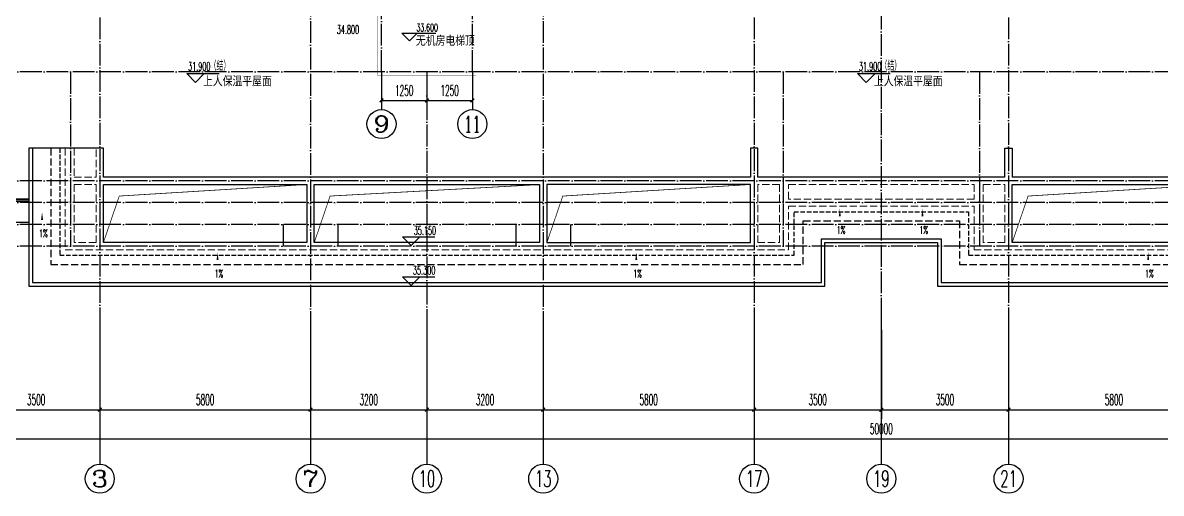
# Model space of a CAD drawing. Extents: x 27938 to 1507990, y 110129 to 923079.
# Drawn here: x 829299 to 860617, y 202607 to 215560 of the extents above; entities that cross this region are included whole.
import ezdxf
from ezdxf.enums import TextEntityAlignment as Align

# ---------------------------------------------------------------- set-up
doc = ezdxf.new("R2010")
doc.units = 0
doc.header["$LTSCALE"] = 1000
doc.header["$MEASUREMENT"] = 0
for name, pattern in [('#P_--_20B1_001_t3$0$DASH', [0.35, 0.25, -0.1]), ('__DASH', [0.35, 0.25, -0.1]), ('DASH', [0.35, 0.25, -0.1]), ('DOTE', [2.42, 2, -0.2, 0.02, -0.2])]:
    doc.linetypes.add(name, pattern=pattern)
for name, color, linetype in [('$RECOVER_210609100354-0', 7, 'Continuous'), ('AXIS', 3, 'Continuous'), ('AXIS_TEXT', 7, 'Continuous'), ('DIM_ELEV', 3, 'Continuous'), ('DOTE', 1, 'Continuous'), ('PUB_TEXT', 4, 'Continuous'), ('ROOF', 4, 'Continuous'), ('看线', 251, 'Continuous')]:
    doc.layers.add(name, color=color, linetype=linetype)
for name, color, linetype, lineweight in [('平面-排水沟', 86, 'Continuous', 15), ('平面-栏杆', 135, 'Continuous', 15), ('平面-看线', 45, 'Continuous', 15)]:
    doc.layers.add(name, color=color, linetype=linetype, lineweight=lineweight)
doc.styles.add('_TCH_AXIS', font='COMPLEX', dxfattribs={"bigfont": 'GBCBIG'})
doc.styles.add('_TCH_DIM', font='SIMPLEX.shx', dxfattribs={"width": 0.7, "bigfont": 'GBCBIG.shx'})
doc.styles.add('_TCH_DIM_T3', font='SIMPLEX.shx', dxfattribs={"width": 0.494118, "bigfont": 'GBCBIG.shx'})
doc.styles.add('COMPLEX', font='COMPLEX')
doc.styles.get("Standard").update_dxf_attribs({"font": 'gbenor.shx', "bigfont": 'gbcbig.shx'})
doc.dimstyles.new('_TCH_ARCH&&100', dxfattribs={"dimtxt": 297.5, "dimasz": 100, "dimexe": 250, "dimexo": 300, "dimgap": 126.25, "dimtad": 1, "dimdec": 0, "dimzin": 0, "dimdsep": 46, "dimtxsty": '_TCH_DIM_T3', "dimblk": 'ARCHTICK', "dimcen": 0.09, "dimclrt": 4, "dimazin": 2, "dimtfac": 1, "dimtdec": 0, "dimtix": 1, "dimtmove": 2, "dimatfit": 3, "dimfxl": 100, "dimtolj": 1, "dimtzin": 0, "dimarcsym": 0})

# ---------------------------------------------------------------- blocks, each defined once
blk = doc.blocks.new('_ArchTick')
at = {"color": 0, "linetype": 'ByBlock', "const_width": 0.4}
blk.add_lwpolyline([(-0.5, -0.5), (0.5, 0.5)], dxfattribs=at)
blk = doc.blocks.new('*D848')
at = {"layer": 'AXIS', "color": 0, "lineweight": -2}
for p, q in [((839167, 213907), (839167, 213171)), ((840417, 213907), (840417, 213171)), ((839167, 213421), (840417, 213421))]:
    blk.add_line(p, q, dxfattribs=at)
at = {"layer": 'Defpoints', "color": 0}
for p in [(839167, 214207), (840417, 214207), (840417, 213421)]:
    blk.add_point(p, dxfattribs=at)
at = {"layer": 'AXIS', "color": 0, "lineweight": -2, "xscale": 100, "yscale": 100, "zscale": 100, "rotation": 180}
blk.add_blockref('_ArchTick', (839167, 213421), dxfattribs=at)
at = {"layer": 'AXIS', "color": 0, "lineweight": -2, "xscale": 100, "yscale": 100, "zscale": 100}
blk.add_blockref('_ArchTick', (840417, 213421), dxfattribs=at)
at = {"layer": 'AXIS', "color": 4, "insert": (839792, 213696), "char_height": 297.5, "attachment_point": 5, "style": '_TCH_DIM_T3'}
blk.add_mtext('\\A1;1250', dxfattribs=at)
blk = doc.blocks.new('*D849')
at = {"layer": 'AXIS', "color": 0, "lineweight": -2}
for p, q in [((840417, 213907), (840417, 213171)), ((841667, 213907), (841667, 213171)), ((840417, 213421), (841667, 213421))]:
    blk.add_line(p, q, dxfattribs=at)
at = {"layer": 'Defpoints', "color": 0}
for p in [(840417, 214207), (841667, 214207), (841667, 213421)]:
    blk.add_point(p, dxfattribs=at)
at = {"layer": 'AXIS', "color": 0, "lineweight": -2, "xscale": 100, "yscale": 100, "zscale": 100, "rotation": 180}
blk.add_blockref('_ArchTick', (840417, 213421), dxfattribs=at)
at = {"layer": 'AXIS', "color": 0, "lineweight": -2, "xscale": 100, "yscale": 100, "zscale": 100}
blk.add_blockref('_ArchTick', (841667, 213421), dxfattribs=at)
at = {"layer": 'AXIS', "color": 4, "insert": (841042, 213696), "char_height": 297.5, "attachment_point": 5, "style": '_TCH_DIM_T3'}
blk.add_mtext('\\A1;1250', dxfattribs=at)
blk = doc.blocks.new('*D854')
at = {"layer": 'AXIS', "color": 0, "lineweight": -2}
for p, q in [((856417, 207107), (856417, 204657)), ((862217, 207107), (862217, 204657)), ((856417, 204907), (862217, 204907))]:
    blk.add_line(p, q, dxfattribs=at)
at = {"layer": 'Defpoints', "color": 0}
for p in [(856417, 207407), (862217, 207407), (862217, 204907)]:
    blk.add_point(p, dxfattribs=at)
at = {"layer": 'AXIS', "color": 0, "lineweight": -2, "xscale": 100, "yscale": 100, "zscale": 100, "rotation": 180}
blk.add_blockref('_ArchTick', (856417, 204907), dxfattribs=at)
at = {"layer": 'AXIS', "color": 0, "lineweight": -2, "xscale": 100, "yscale": 100, "zscale": 100}
blk.add_blockref('_ArchTick', (862217, 204907), dxfattribs=at)
at = {"layer": 'AXIS', "color": 4, "insert": (859317, 205182), "char_height": 297.5, "attachment_point": 5, "style": '_TCH_DIM_T3'}
blk.add_mtext('\\A1;5800', dxfattribs=at)
blk = doc.blocks.new('*D855')
at = {"layer": 'AXIS', "color": 0, "lineweight": -2}
for p, q in [((852917, 207107), (852917, 204657)), ((856417, 207107), (856417, 204657)), ((852917, 204907), (856417, 204907))]:
    blk.add_line(p, q, dxfattribs=at)
at = {"layer": 'Defpoints', "color": 0}
for p in [(852917, 207407), (856417, 207407), (856417, 204907)]:
    blk.add_point(p, dxfattribs=at)
at = {"layer": 'AXIS', "color": 0, "lineweight": -2, "xscale": 100, "yscale": 100, "zscale": 100, "rotation": 180}
blk.add_blockref('_ArchTick', (852917, 204907), dxfattribs=at)
at = {"layer": 'AXIS', "color": 0, "lineweight": -2, "xscale": 100, "yscale": 100, "zscale": 100}
blk.add_blockref('_ArchTick', (856417, 204907), dxfattribs=at)
at = {"layer": 'AXIS', "color": 4, "insert": (854667, 205182), "char_height": 297.5, "attachment_point": 5, "style": '_TCH_DIM_T3'}
blk.add_mtext('\\A1;3500', dxfattribs=at)
blk = doc.blocks.new('*D907')
at = {"layer": 'AXIS', "color": 0, "lineweight": -2}
for p, q in [((827917, 207107), (827917, 204657)), ((831417, 207107), (831417, 204657)), ((827917, 204907), (831417, 204907))]:
    blk.add_line(p, q, dxfattribs=at)
at = {"layer": 'Defpoints', "color": 0}
for p in [(827917, 207407), (831417, 207407), (831417, 204907)]:
    blk.add_point(p, dxfattribs=at)
at = {"layer": 'AXIS', "color": 0, "lineweight": -2, "xscale": 100, "yscale": 100, "zscale": 100, "rotation": 180}
blk.add_blockref('_ArchTick', (827917, 204907), dxfattribs=at)
at = {"layer": 'AXIS', "color": 0, "lineweight": -2, "xscale": 100, "yscale": 100, "zscale": 100}
blk.add_blockref('_ArchTick', (831417, 204907), dxfattribs=at)
at = {"layer": 'AXIS', "color": 4, "insert": (829667, 205182), "char_height": 297.5, "attachment_point": 5, "style": '_TCH_DIM_T3'}
blk.add_mtext('\\A1;3500', dxfattribs=at)
blk = doc.blocks.new('*D908')
at = {"layer": 'AXIS', "color": 0, "lineweight": -2}
for p, q in [((831417, 207107), (831417, 204657)), ((837217, 207107), (837217, 204657)), ((831417, 204907), (837217, 204907))]:
    blk.add_line(p, q, dxfattribs=at)
at = {"layer": 'Defpoints', "color": 0}
for p in [(831417, 207407), (837217, 207407), (837217, 204907)]:
    blk.add_point(p, dxfattribs=at)
at = {"layer": 'AXIS', "color": 0, "lineweight": -2, "xscale": 100, "yscale": 100, "zscale": 100, "rotation": 180}
blk.add_blockref('_ArchTick', (831417, 204907), dxfattribs=at)
at = {"layer": 'AXIS', "color": 0, "lineweight": -2, "xscale": 100, "yscale": 100, "zscale": 100}
blk.add_blockref('_ArchTick', (837217, 204907), dxfattribs=at)
at = {"layer": 'AXIS', "color": 4, "insert": (834317, 205182), "char_height": 297.5, "attachment_point": 5, "style": '_TCH_DIM_T3'}
blk.add_mtext('\\A1;5800', dxfattribs=at)
blk = doc.blocks.new('*D909')
at = {"layer": 'AXIS', "color": 0, "lineweight": -2}
for p, q in [((837217, 207107), (837217, 204657)), ((840417, 207107), (840417, 204657)), ((837217, 204907), (840417, 204907))]:
    blk.add_line(p, q, dxfattribs=at)
at = {"layer": 'Defpoints', "color": 0}
for p in [(837217, 207407), (840417, 207407), (840417, 204907)]:
    blk.add_point(p, dxfattribs=at)
at = {"layer": 'AXIS', "color": 0, "lineweight": -2, "xscale": 100, "yscale": 100, "zscale": 100, "rotation": 180}
blk.add_blockref('_ArchTick', (837217, 204907), dxfattribs=at)
at = {"layer": 'AXIS', "color": 0, "lineweight": -2, "xscale": 100, "yscale": 100, "zscale": 100}
blk.add_blockref('_ArchTick', (840417, 204907), dxfattribs=at)
at = {"layer": 'AXIS', "color": 4, "insert": (838817, 205182), "char_height": 297.5, "attachment_point": 5, "style": '_TCH_DIM_T3'}
blk.add_mtext('\\A1;3200', dxfattribs=at)
blk = doc.blocks.new('*D910')
at = {"layer": 'AXIS', "color": 0, "lineweight": -2}
for p, q in [((840417, 207107), (840417, 204657)), ((843617, 207107), (843617, 204657)), ((840417, 204907), (843617, 204907))]:
    blk.add_line(p, q, dxfattribs=at)
at = {"layer": 'Defpoints', "color": 0}
for p in [(840417, 207407), (843617, 207407), (843617, 204907)]:
    blk.add_point(p, dxfattribs=at)
at = {"layer": 'AXIS', "color": 0, "lineweight": -2, "xscale": 100, "yscale": 100, "zscale": 100, "rotation": 180}
blk.add_blockref('_ArchTick', (840417, 204907), dxfattribs=at)
at = {"layer": 'AXIS', "color": 0, "lineweight": -2, "xscale": 100, "yscale": 100, "zscale": 100}
blk.add_blockref('_ArchTick', (843617, 204907), dxfattribs=at)
at = {"layer": 'AXIS', "color": 4, "insert": (842017, 205182), "char_height": 297.5, "attachment_point": 5, "style": '_TCH_DIM_T3'}
blk.add_mtext('\\A1;3200', dxfattribs=at)
blk = doc.blocks.new('*D911')
at = {"layer": 'AXIS', "color": 0, "lineweight": -2}
for p, q in [((843617, 207107), (843617, 204657)), ((849417, 207107), (849417, 204657)), ((843617, 204907), (849417, 204907))]:
    blk.add_line(p, q, dxfattribs=at)
at = {"layer": 'Defpoints', "color": 0}
for p in [(843617, 207407), (849417, 207407), (849417, 204907)]:
    blk.add_point(p, dxfattribs=at)
at = {"layer": 'AXIS', "color": 0, "lineweight": -2, "xscale": 100, "yscale": 100, "zscale": 100, "rotation": 180}
blk.add_blockref('_ArchTick', (843617, 204907), dxfattribs=at)
at = {"layer": 'AXIS', "color": 0, "lineweight": -2, "xscale": 100, "yscale": 100, "zscale": 100}
blk.add_blockref('_ArchTick', (849417, 204907), dxfattribs=at)
at = {"layer": 'AXIS', "color": 4, "insert": (846517, 205182), "char_height": 297.5, "attachment_point": 5, "style": '_TCH_DIM_T3'}
blk.add_mtext('\\A1;5800', dxfattribs=at)
blk = doc.blocks.new('*D912')
at = {"layer": 'AXIS', "color": 0, "lineweight": -2}
for p, q in [((849417, 207107), (849417, 204657)), ((852917, 207107), (852917, 204657)), ((849417, 204907), (852917, 204907))]:
    blk.add_line(p, q, dxfattribs=at)
at = {"layer": 'Defpoints', "color": 0}
for p in [(849417, 207407), (852917, 207407), (852917, 204907)]:
    blk.add_point(p, dxfattribs=at)
at = {"layer": 'AXIS', "color": 0, "lineweight": -2, "xscale": 100, "yscale": 100, "zscale": 100, "rotation": 180}
blk.add_blockref('_ArchTick', (849417, 204907), dxfattribs=at)
at = {"layer": 'AXIS', "color": 0, "lineweight": -2, "xscale": 100, "yscale": 100, "zscale": 100}
blk.add_blockref('_ArchTick', (852917, 204907), dxfattribs=at)
at = {"layer": 'AXIS', "color": 4, "insert": (851167, 205182), "char_height": 297.5, "attachment_point": 5, "style": '_TCH_DIM_T3'}
blk.add_mtext('\\A1;3500', dxfattribs=at)
blk = doc.blocks.new('*D913')
at = {"layer": 'AXIS', "color": 0, "lineweight": -2}
for p, q in [((827917, 207107), (827917, 203857)), ((877917, 207107), (877917, 203857)), ((827917, 204107), (877917, 204107))]:
    blk.add_line(p, q, dxfattribs=at)
at = {"layer": 'Defpoints', "color": 0}
for p in [(827917, 207407), (877917, 207407), (877917, 204107)]:
    blk.add_point(p, dxfattribs=at)
at = {"layer": 'AXIS', "color": 0, "lineweight": -2, "xscale": 100, "yscale": 100, "zscale": 100, "rotation": 180}
blk.add_blockref('_ArchTick', (827917, 204107), dxfattribs=at)
at = {"layer": 'AXIS', "color": 0, "lineweight": -2, "xscale": 100, "yscale": 100, "zscale": 100}
blk.add_blockref('_ArchTick', (877917, 204107), dxfattribs=at)
at = {"layer": 'AXIS', "color": 4, "insert": (852917, 204382), "char_height": 297.5, "attachment_point": 5, "style": '_TCH_DIM_T3'}
blk.add_mtext('\\A1;50000', dxfattribs=at)
blk = doc.blocks.new('_AXISO')
blk.add_circle((0, 0), 0.5)
at = {"layer": 'AXIS_TEXT', "style": 'COMPLEX', "width": 1.041667}
blk.add_attdef('A', text='', height=0.56, dxfattribs=at).set_placement((-0.25, -0.28), (0.25, -0.28), align=Align.FIT)

msp = doc.modelspace()

# ---------------------------------------------------------------- linework, layer by layer
at = {"layer": '$RECOVER_210609100354-0', "color": 8, "const_width": 8}
msp.add_lwpolyline([(839066.6, 216207), (839066.6, 214107), (841766.6, 214107), (841766.6, 216207)], dxfattribs=at)
at = {"color": 8, "const_width": 20}
for points in [[(831516.6, 209507), (831953.5, 210788.5), (837116.6, 211107)], [(837316.6, 209507), (837753.5, 210788.5), (843516.6, 211104.2)], [(843716.6, 209507), (844153.5, 210788.5), (849316.6, 211107)], [(856516.6, 209507), (856953.5, 210788.5), (862116.6, 211107)]]:
    msp.add_lwpolyline(points, dxfattribs=at)
at = {"layer": 'AXIS', "color": 8}
for p, q in [((839166.6, 214207), (839166.6, 213170.7)), ((841666.6, 214207), (841666.6, 213170.7)), ((831416.6, 207407), (831416.6, 203407)), ((837216.6, 207406.9), (837216.6, 203406.9)), ((840416.6, 207406.9), (840416.6, 203406.9)), ((843616.6, 207407.1), (843616.6, 203407.1)), ((849416.6, 207406.9), (849416.6, 203406.9)), ((852916.6, 207406.9), (852916.6, 203406.9)), ((856416.6, 207406.9), (856416.6, 203406.9))]:
    msp.add_line(p, q, dxfattribs=at)
at = {"layer": 'DIM_ELEV', "color": 8}
for p, q in [((839936.7, 215064.1), (839726.7, 215274.1)), ((839726.7, 215274.1), (840657.6, 215274.1)), ((839936.7, 215064.1), (840146.7, 215274.1)), ((834050.2, 213919), (833810.2, 214159)), ((833810.2, 214159), (834702.4, 214159)), ((834050.2, 213919), (834290.2, 214159)), ((852504.3, 213919), (852264.3, 214159)), ((852264.3, 214159), (853156.5, 214159)), ((852504.3, 213919), (852744.3, 214159)), ((839986, 209426.5), (839746, 209666.5)), ((839746, 209666.5), (840638.3, 209666.5)), ((839986, 209426.5), (840226, 209666.5)), ((839986, 208329), (839746, 208569)), ((839746, 208569), (840638.3, 208569)), ((839986, 208329), (840226, 208569))]:
    msp.add_line(p, q, dxfattribs=at)
at = {"layer": 'DOTE', "color": 169, "linetype": 'DOTE', "ltscale": 0.3}
for p, q in [((852916.6, 223957), (852916.6, 207407)), ((837216.8, 218507), (837216.6, 207407)), ((843616.4, 218507), (843616.6, 207407)), ((839166.6, 214207), (839166.6, 216307)), ((841666.6, 214207), (841666.6, 216307)), ((831416.6, 215707), (831416.6, 207407)), ((849416.6, 215707), (849416.6, 207407)), ((856416.6, 215707), (856416.6, 207407)), ((879916.6, 214207), (825916.6, 214207)), ((830616.6, 214207), (830616.6, 209407)), ((840416.6, 214207), (840416.6, 207407)), ((850216.6, 214207), (850216.6, 209407)), ((855616.6, 214207), (855616.6, 209407)), ((879916.6, 211207), (825916.6, 211207)), ((830616.6, 211207), (830616.6, 210607)), ((850216.6, 211207), (850216.6, 210607)), ((855616.6, 211207), (855616.6, 210607)), ((879916.6, 210607), (825916.6, 210607)), ((879916.6, 210007), (825916.6, 210007)), ((836466.6, 210007), (836466.6, 209407)), ((837966.6, 210007), (837966.6, 209407)), ((842866.6, 210007), (842866.6, 209407)), ((844366.5, 210007), (844366.6, 209407)), ((879916.6, 209407), (825916.6, 209407))]:
    msp.add_line(p, q, dxfattribs=at)
at = {"layer": 'ROOF', "color": 8, "ltscale": 0.8}
for points in [[(829466.6, 210057), (827216.6, 210057), (827216.6, 219057), (829166.6, 219057), (829166.6, 220057), (835516.6, 220057)], [(829466.6, 210707), (828016.6, 210707), (828016.6, 218407), (829816.6, 218407), (829816.6, 219407), (835516.6, 219407)], [(829466.6, 212107), (829466.6, 208307), (851366.6, 208307), (851366.6, 209507), (854466.6, 209507), (854466.6, 208307), (876366.6, 208307), (876366.6, 212107)], [(849316.6, 211307), (831516.6, 211307), (831516.6, 212107), (829466.6, 212107)], [(829566.6, 212107), (829566.6, 208407), (851266.6, 208407), (851266.6, 209607), (854566.6, 209607), (854566.6, 208407), (876266.6, 208407), (876266.6, 212107)], [(849516.6, 211307), (849516.6, 212107), (849316.6, 212107), (849316.6, 211307)], [(856316.6, 211307), (856316.6, 212107), (856516.6, 212107), (856516.6, 211307)], [(876366.6, 212107), (874316.6, 212107), (874316.6, 211307), (856516.6, 211307)], [(856316.6, 211307), (849516.6, 211307)]]:
    msp.add_lwpolyline(points, dxfattribs=at)
at = {"layer": 'ROOF', "color": 8, "linetype": '__DASH', "ltscale": 0.8}
msp.add_lwpolyline([(830066.6, 212107), (830066.6, 208907), (850766.6, 208907), (850766.6, 210107), (855066.6, 210107), (855066.6, 208907), (875766.6, 208907), (875766.6, 212107)], dxfattribs=at)
at = {"layer": 'ROOF', "color": 8, "ltscale": 0.8}
for points in [[(831516.6, 211107), (837116.6, 211107), (837116.6, 209507), (831516.6, 209507)], [(837316.6, 211107), (843516.6, 211107), (843516.6, 209507), (837316.6, 209507)], [(849316.6, 211107), (843716.6, 211107), (843716.6, 209507), (849316.6, 209507)], [(856516.6, 211107), (862116.6, 211107), (862116.6, 209507), (856516.6, 209507)]]:
    msp.add_lwpolyline(points, close=True, dxfattribs=at)
at = {"layer": '平面-排水沟', "color": 8}
for points in [[(851774.5, 210029.2, 0, 0, 0), (851774.5, 210437, 0, 56, 0), (851774.5, 210227, 0, 0, 0)], [(854048.7, 210029.2, 0, 0, 0), (854048.7, 210437, 0, 56, 0), (854048.7, 210227, 0, 0, 0)], [(829829.7, 209934.6, 0, 0, 0), (829829.7, 210342.4, 0, 56, 0), (829829.7, 210132.4, 0, 0, 0)], [(834657, 208829.2, 0, 0, 0), (834657, 209237, 0, 56, 0), (834657, 209027, 0, 0, 0)], [(846176.1, 208829.2, 0, 0, 0), (846176.1, 209237, 0, 56, 0), (846176.1, 209027, 0, 0, 0)], [(860257, 208829.2, 0, 0, 0), (860257, 209237, 0, 56, 0), (860257, 209027, 0, 0, 0)]]:
    msp.add_lwpolyline(points, format="xyseb", dxfattribs=at)
at = {"layer": '平面-栏杆', "color": 8}
for points in [[(829466.6, 210637), (827946.6, 210637), (827946.6, 218477), (829746.6, 218477), (829746.6, 219477), (835516.6, 219477)], [(829466.6, 210677), (827986.6, 210677), (827986.6, 218437), (829786.6, 218437), (829786.6, 219437), (835516.6, 219437)]]:
    msp.add_lwpolyline(points, dxfattribs=at)
at = {"layer": '平面-看线', "color": 8, "linetype": 'DASH', "ltscale": 0.8}
for points in [[(830466.6, 212107), (830466.6, 209307), (850366.6, 209307), (850366.6, 210507), (855466.6, 210507), (855466.6, 209307), (875366.6, 209307), (875366.6, 212107)], [(830716.6, 212107), (830716.6, 211307), (831316.6, 211307), (831316.6, 212107)]]:
    msp.add_lwpolyline(points, dxfattribs=at)
for points in [[(830716.6, 211107), (831316.6, 211107), (831316.6, 209507), (830716.6, 209507)], [(850116.6, 211107), (849516.6, 211107), (849516.6, 209507), (850116.6, 209507)], [(850366.6, 211107), (855466.6, 211107), (855466.6, 210707), (850366.6, 210707)], [(855716.6, 211107), (856316.6, 211107), (856316.6, 209507), (855716.6, 209507)]]:
    msp.add_lwpolyline(points, close=True, dxfattribs=at)
at = {"layer": '看线', "color": 8, "linetype": '#P_--_20B1_001_t3$0$DASH', "ltscale": 0.5}
msp.add_lwpolyline([(830316.6, 212107), (830316.6, 209157), (850516.6, 209157), (850516.6, 210357), (855316.6, 210357), (855316.6, 209157), (875516.6, 209157), (875516.6, 212107)], dxfattribs=at)

# ---------------------------------------------------------------- block references
at = {"layer": 'AXIS', "color": 8}
ref = msp.add_blockref('_AXISO', (839166.6, 212770.7), dxfattribs=dict(at, xscale=800, yscale=800, zscale=800))
ref.add_attrib('A', '9', dxfattribs={"layer": 'AXIS_TEXT', "color": 8, "ltscale": 0.5, "height": 452.5, "style": '_TCH_AXIS', "width": 1.5}).set_placement((838940.3, 212544.5), (839392.9, 212544.5), align=Align.FIT)
ref = msp.add_blockref('_AXISO', (841666.6, 212770.7), dxfattribs=dict(at, xscale=800, yscale=800, zscale=800))
ref.add_attrib('A', '11', dxfattribs={"layer": 'AXIS_TEXT', "color": 8, "ltscale": 0.5, "height": 452.55, "style": '_TCH_AXIS', "width": 0.875}).set_placement((841440.3, 212544.5), (841892.9, 212544.5), align=Align.FIT)
ref = msp.add_blockref('_AXISO', (831416.6, 203007), dxfattribs=dict(at, xscale=800, yscale=800, zscale=800))
ref.add_attrib('A', '3', dxfattribs={"layer": 'AXIS_TEXT', "color": 8, "ltscale": 0.5, "height": 452.5, "style": '_TCH_AXIS', "width": 1.5}).set_placement((831190.3, 202780.7), (831642.9, 202780.7), align=Align.FIT)
ref = msp.add_blockref('_AXISO', (837216.6, 203006.9), dxfattribs=dict(at, xscale=800, yscale=800, zscale=800))
ref.add_attrib('A', '7', dxfattribs={"layer": 'AXIS_TEXT', "color": 8, "ltscale": 0.5, "height": 452.5, "style": '_TCH_AXIS', "width": 1.5}).set_placement((836990.3, 202780.7), (837442.8, 202780.7), align=Align.FIT)
ref = msp.add_blockref('_AXISO', (840416.6, 203006.9), dxfattribs=dict(at, xscale=800, yscale=800, zscale=800))
ref.add_attrib('A', '10', dxfattribs={"layer": 'AXIS_TEXT', "color": 8, "ltscale": 0.5, "height": 452.55, "style": '_TCH_AXIS', "width": 0.724138}).set_placement((840190.3, 202780.7), (840642.8, 202780.7), align=Align.FIT)
ref = msp.add_blockref('_AXISO', (843616.6, 203007.1), dxfattribs=dict(at, xscale=800, yscale=800, zscale=800))
ref.add_attrib('A', '13', dxfattribs={"layer": 'AXIS_TEXT', "color": 8, "ltscale": 0.5, "height": 452.55, "style": '_TCH_AXIS', "width": 0.724138}).set_placement((843390.3, 202780.8), (843842.9, 202780.8), align=Align.FIT)
ref = msp.add_blockref('_AXISO', (849416.6, 203006.9), dxfattribs=dict(at, xscale=800, yscale=800, zscale=800))
ref.add_attrib('A', '17', dxfattribs={"layer": 'AXIS_TEXT', "color": 8, "ltscale": 0.5, "height": 452.55, "style": '_TCH_AXIS', "width": 0.724138}).set_placement((849190.3, 202780.7), (849642.8, 202780.7), align=Align.FIT)
ref = msp.add_blockref('_AXISO', (852916.6, 203006.9), dxfattribs=dict(at, xscale=800, yscale=800, zscale=800))
ref.add_attrib('A', '19', dxfattribs={"layer": 'AXIS_TEXT', "color": 8, "ltscale": 0.5, "height": 452.55, "style": '_TCH_AXIS', "width": 0.724138}).set_placement((852690.3, 202780.7), (853142.8, 202780.7), align=Align.FIT)
ref = msp.add_blockref('_AXISO', (856416.6, 203006.9), dxfattribs=dict(at, xscale=800, yscale=800, zscale=800))
ref.add_attrib('A', '21', dxfattribs={"layer": 'AXIS_TEXT', "color": 8, "ltscale": 0.5, "height": 452.55, "style": '_TCH_AXIS', "width": 0.724138}).set_placement((856190.3, 202780.7), (856642.8, 202780.7), align=Align.FIT)

# ---------------------------------------------------------------- texts
at = {"layer": 'DIM_ELEV', "color": 7, "style": '_TCH_DIM', "width": 0.494118}
for s, height, p in [('34.800', 238, (837936.8, 215251.8)), ('33.600', 208.25, (840127, 215323.1)), ('35.150', 238, (840054.3, 209722.5)), ('35.300', 238, (840031.9, 208625))]:
    msp.add_text(s, height=height, dxfattribs=at).set_placement(p)
at = {"layer": 'DIM_ELEV', "color": 8, "style": '_TCH_DIM'}
for s, height, width, p in [('（结）', 270.07, 0.7, (834439.9, 214239)), ('（结）', 270.07, 0.7, (852893.9, 214239)), ('31.900', 238, 0.494118, (833846.3, 214239)), ('31.900', 238, 0.494118, (852300.3, 214239))]:
    msp.add_text(s, height=height, dxfattribs=dict(at, width=width)).set_placement(p)
at = {"layer": 'PUB_TEXT', "color": 8}
for s, p in [('无机房电梯顶', (840114.7, 214924.8)), ('上人保温平屋面', (834258.2, 213809.6)), ('上人保温平屋面', (852712.2, 213809.6))]:
    msp.add_text(s, height=270.07, dxfattribs=at).set_placement(p)
at = {"layer": '平面-排水沟', "color": 7, "style": '_TCH_DIM', "width": 0.494118}
for p in [(829746.4, 209656.3), (851691.2, 209750.8), (853965.4, 209750.8), (834573.7, 208550.9), (846092.8, 208550.9), (860173.7, 208550.9)]:
    msp.add_text('1%', height=208.25, dxfattribs=at).set_placement(p)

# ---------------------------------------------------------------- dimensions: what is measured, and where the dimension line sits
at = {"layer": 'AXIS', "color": 8}
for p1, p2, distance, picture, middle in [((839166.6, 214207), (840416.6, 214207), -786.3, '*D848', (839791.6, 213695.7)), ((840416.6, 214207), (841666.6, 214207), -786.3, '*D849', (841041.6, 213695.7)), ((827916.6, 207407), (831416.6, 207407), -2500, '*D907', (829666.6, 205182)), ((827916.6, 207407), (877916.6, 207407), -3300, '*D913', (852916.6, 204382)), ((831416.6, 207407), (837216.6, 207407), -2500, '*D908', (834316.6, 205182)), ((837216.6, 207407), (840416.6, 207407), -2500, '*D909', (838816.6, 205182)), ((840416.6, 207407), (843616.6, 207407), -2500, '*D910', (842016.6, 205182)), ((843616.6, 207407), (849416.6, 207407), -2500, '*D911', (846516.6, 205182)), ((849416.6, 207407), (852916.6, 207407), -2500, '*D912', (851166.6, 205182)), ((852916.6, 207407), (856416.6, 207407), -2500, '*D855', (854666.6, 205182)), ((856416.6, 207407), (862216.6, 207407), -2500, '*D854', (859316.6, 205182))]:
    dim = msp.add_aligned_dim(p1=p1, p2=p2, distance=distance, dimstyle='_TCH_ARCH&&100', dxfattribs=at)
    dim.commit()
    dim.dimension.update_dxf_attribs({"geometry": picture, "text_midpoint": middle})

doc.saveas('drawing.dxf')
